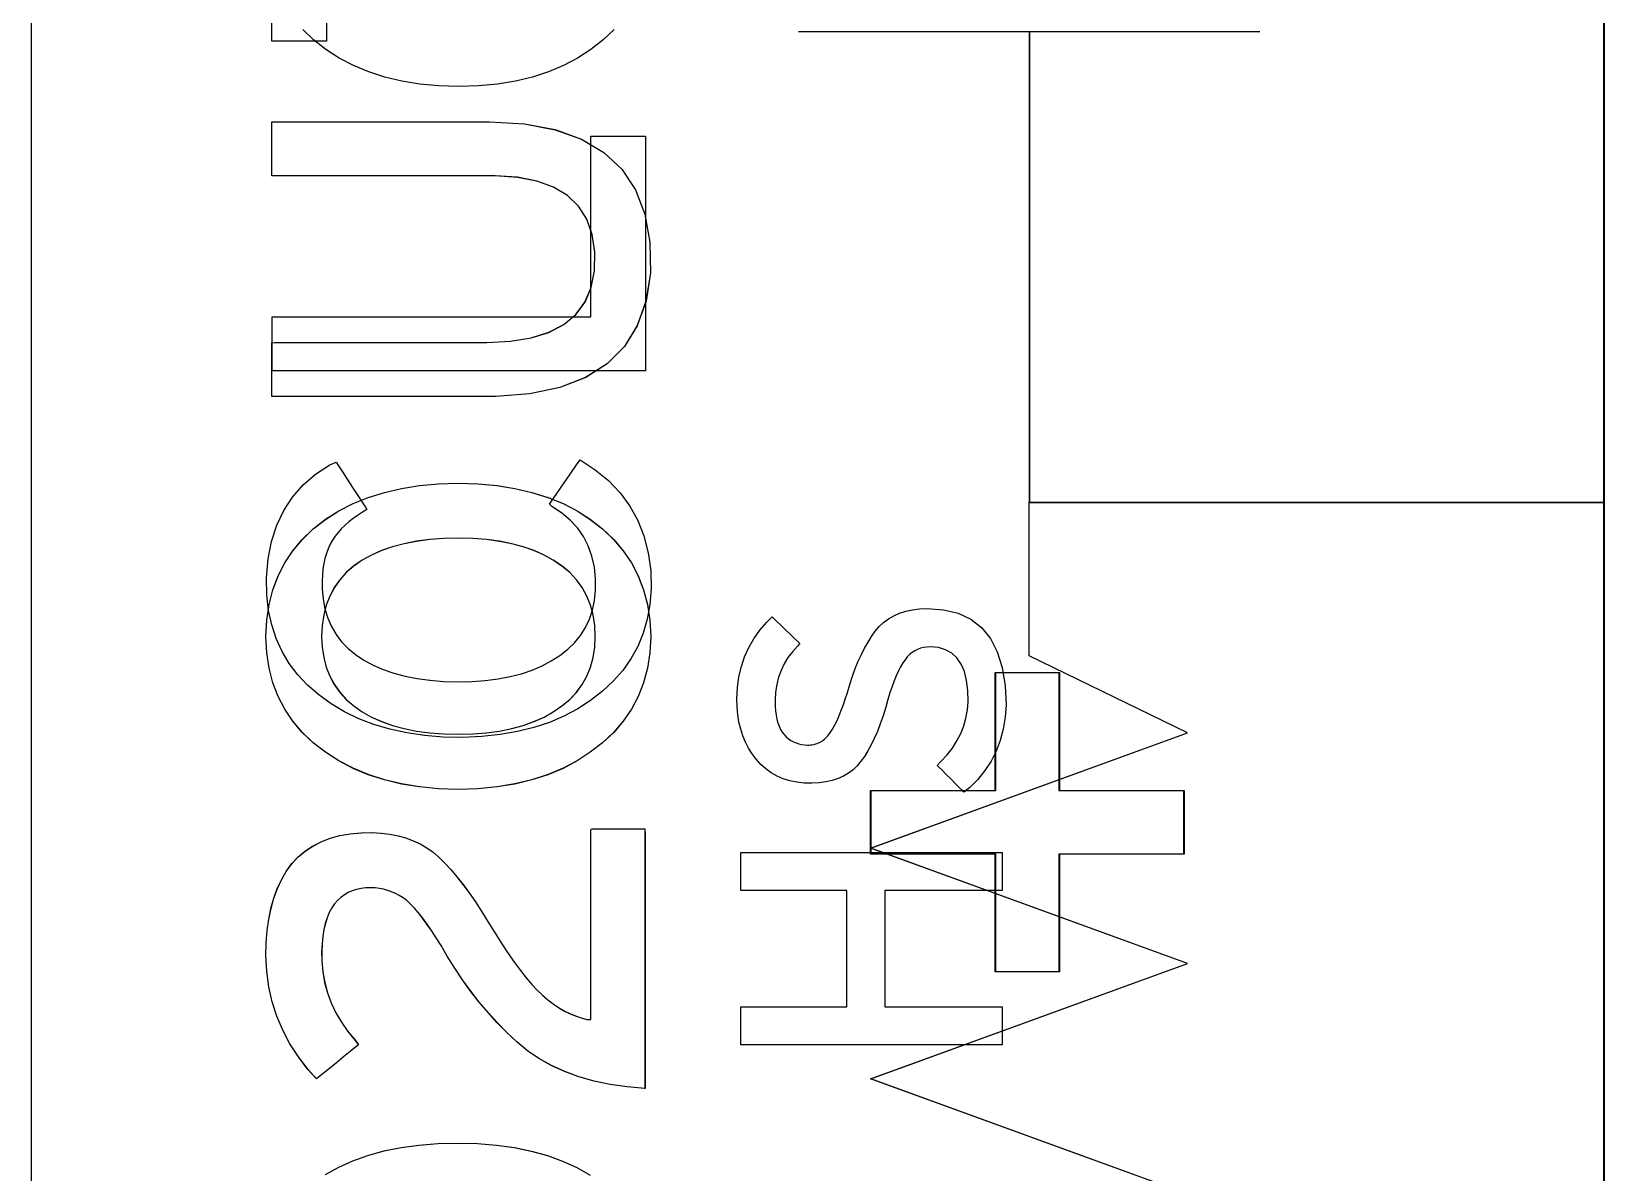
# Model space of a CAD drawing. Extents: x 1 to 47.7, y 0.2 to 35.
# Drawn here: x 34.5485 to 34.9582, y 4.7607 to 5.0577 of the extents above; entities that cross this region are included whole.
import ezdxf

# ---------------------------------------------------------------- set-up
doc = ezdxf.new("R2010")
doc.units = 0
doc.header["$MEASUREMENT"] = 0
for name, color, linetype in [('5_1___24__TARGET_LEDS___12', 7, 'CONTINUOUS'), ('6_1__EMPTY_IO_BOARD_POSITI', 7, 'CONTINUOUS'), ('6_2___8__INDEPENDENT_INPUT', 7, 'CONTINUOUS'), ('6_3___8__OPTOISO_INDEPENDE', 7, 'CONTINUOUS'), ('6_4___24__OPTOISO_INDEPEND', 7, 'CONTINUOUS'), ('6_5___8__INDEPENDENT_INPUT', 7, 'CONTINUOUS'), ('6_6___8__INDEPENDENT_INPUT', 7, 'CONTINUOUS'), ('6_7___8__OPTOISO_INDEPENDE', 7, 'CONTINUOUS'), ('6_8___8__OPTOISO_INDEPENDE', 7, 'CONTINUOUS'), ('8_0_____DWG', 7, 'CONTINUOUS')]:
    doc.layers.add(name, color=color, linetype=linetype)

msp = doc.modelspace()

# ---------------------------------------------------------------- linework, layer by layer
at = {"layer": '5_1___24__TARGET_LEDS___12'}
for points in [[(34.95794, 5.51739), (34.95794, 5.22613), (34.95794, 4.93486), (34.95794, 4.64716), (34.95794, 4.50576), (34.95794, 4.36659), (34.95794, 4.23009), (34.95794, 4.0967)], [(34.70021, 5.05819), (34.69733, 5.05551), (34.69413, 5.05302), (34.6907, 5.05079), (34.68703, 5.04884), (34.68311, 5.04719), (34.67893, 5.04583), (34.67451, 5.04477), (34.66983, 5.044), (34.66491, 5.04353), (34.65974, 5.04335), (34.65456, 5.04353), (34.64963, 5.044), (34.64494, 5.04477), (34.64049, 5.04583), (34.63629, 5.04719), (34.63234, 5.04884), (34.62863, 5.05079), (34.62516, 5.05302), (34.62196, 5.05551), (34.61913, 5.05819)], [(34.74841, 5.0577), (34.86842, 5.0577)], [(34.80842, 5.0577), (34.80842, 4.93521), (34.95794, 4.93521)], [(34.70836, 4.96936), (34.61118, 4.96936), (34.61118, 4.98347), (34.69412, 4.98347), (34.69412, 5.03042), (34.70836, 5.03042), (34.70836, 4.96936)], [(34.81618, 4.86012), (34.84865, 4.86012), (34.84865, 4.84355), (34.81618, 4.84355), (34.81618, 4.81291), (34.7996, 4.81291), (34.7996, 4.84355), (34.76713, 4.84355), (34.76713, 4.86012), (34.7996, 4.86012), (34.7996, 4.89087), (34.81618, 4.89087), (34.81618, 4.86012)]]:
    msp.add_lwpolyline(points, dxfattribs=at)
msp.add_lwpolyline([(34.69134, 4.94618), (34.69528, 4.94364), (34.69876, 4.94079), (34.70176, 4.93764), (34.70429, 4.93419), (34.70636, 4.93044), (34.70795, 4.92639), (34.70908, 4.92204), (34.70974, 4.91738), (34.70989, 4.91266), (34.70954, 4.90859), (34.70883, 4.90473), (34.70778, 4.90108), (34.70637, 4.89765), (34.7046, 4.89442), (34.70248, 4.8914), (34.70001, 4.8886), (34.69719, 4.886), (34.69407, 4.88358), (34.69073, 4.8814), (34.68716, 4.8795), (34.68335, 4.87788), (34.67931, 4.87654), (34.67503, 4.87547), (34.67051, 4.87469), (34.66575, 4.87418), (34.66076, 4.87395), (34.65568, 4.87406), (34.65083, 4.87445), (34.6462, 4.87513), (34.64181, 4.87608), (34.63765, 4.87731), (34.63372, 4.87882), (34.63002, 4.88061), (34.62655, 4.88268), (34.62331, 4.88502), (34.62039, 4.88753), (34.61782, 4.89025), (34.61559, 4.89318), (34.61372, 4.89633), (34.6122, 4.89968), (34.61103, 4.90324), (34.61021, 4.90702), (34.60974, 4.911), (34.60966, 4.91549), (34.61008, 4.92041), (34.61097, 4.92497), (34.61233, 4.92917), (34.61415, 4.93303), (34.61645, 4.93653), (34.61921, 4.93967), (34.62244, 4.94247), (34.62614, 4.94491), (34.62786, 4.94562), (34.62847, 4.94468), (34.62947, 4.94312), (34.63073, 4.94117), (34.6321, 4.93904), (34.63344, 4.93697), (34.6346, 4.93517), (34.63544, 4.93387), (34.6358, 4.9333), (34.63465, 4.93259), (34.63339, 4.93176), (34.63222, 4.93091), (34.63112, 4.93004), (34.6301, 4.92914), (34.62916, 4.92822), (34.6283, 4.92728), (34.62752, 4.92632), (34.62683, 4.92533), (34.62624, 4.92423), (34.62572, 4.92307), (34.62527, 4.92184), (34.6249, 4.92055), (34.6246, 4.91919), (34.62438, 4.91777), (34.62422, 4.91628), (34.62415, 4.91473), (34.62416, 4.91264), (34.62441, 4.90995), (34.62489, 4.90742), (34.62562, 4.90504), (34.62659, 4.90283), (34.6278, 4.90076), (34.62925, 4.89886), (34.63094, 4.89711), (34.63287, 4.89552), (34.63507, 4.89405), (34.63747, 4.89275), (34.64005, 4.89162), (34.64282, 4.89066), (34.64578, 4.88988), (34.64893, 4.88926), (34.65226, 4.88882), (34.65578, 4.88855), (34.65948, 4.88846), (34.66317, 4.88853), (34.66667, 4.88878), (34.66999, 4.88919), (34.67313, 4.88978), (34.67608, 4.89055), (34.67885, 4.89148), (34.68144, 4.89259), (34.68384, 4.89387), (34.68607, 4.89532), (34.68813, 4.89689), (34.68994, 4.89862), (34.69148, 4.9005), (34.69277, 4.90254), (34.69381, 4.90474), (34.69459, 4.90709), (34.69511, 4.90961), (34.69537, 4.91228), (34.69537, 4.91525), (34.69507, 4.9183), (34.69444, 4.92115), (34.6935, 4.9238), (34.69223, 4.92625), (34.69065, 4.9285), (34.68875, 4.93055), (34.68653, 4.93241), (34.68399, 4.93407), (34.68342, 4.93471), (34.68408, 4.93568), (34.68513, 4.9372), (34.68642, 4.93906), (34.6878, 4.94106), (34.68913, 4.94299), (34.69026, 4.94462), (34.69104, 4.94576)], close=True, dxfattribs=at)
at = {"layer": '6_1__EMPTY_IO_BOARD_POSITI'}
msp.add_lwpolyline([(34.95817, 4.10119), (34.95817, 4.28951), (34.95817, 4.4836), (34.95817, 4.68225), (34.95817, 4.88423), (34.95817, 5.29327), (34.95817, 5.70091)], dxfattribs=at)
at = {"layer": '6_2___8__INDEPENDENT_INPUT'}
for points in [[(34.95794, 5.51739), (34.95794, 5.22613), (34.95794, 4.93486), (34.95794, 4.64716), (34.95794, 4.50576), (34.95794, 4.36659), (34.95794, 4.23009), (34.95794, 4.0967)], [(34.62531, 5.09676), (34.70825, 5.09676), (34.70825, 5.08267), (34.62531, 5.08267), (34.62531, 5.0552), (34.61107, 5.0552), (34.61107, 5.12425), (34.62531, 5.12425), (34.62531, 5.09676)], [(34.7483, 5.0577), (34.8683, 5.0577)], [(34.80829, 5.0577), (34.80829, 4.93521), (34.95794, 4.93521)]]:
    msp.add_lwpolyline(points, dxfattribs=at)
for points in [[(34.66774, 5.03423), (34.67686, 5.03368), (34.68486, 5.03216), (34.69176, 5.02968), (34.69754, 5.02625), (34.70221, 5.02185), (34.70577, 5.01649), (34.70821, 5.01018), (34.70955, 5.0029), (34.70967, 4.99487), (34.70852, 4.98753), (34.70626, 4.98114), (34.70289, 4.9757), (34.69841, 4.9712), (34.69281, 4.96766), (34.6861, 4.96506), (34.67828, 4.96342), (34.66935, 4.96273), (34.66605, 4.9627), (34.66105, 4.9627), (34.65339, 4.9627), (34.64414, 4.9627), (34.63436, 4.9627), (34.6251, 4.9627), (34.61744, 4.9627), (34.61244, 4.9627), (34.61107, 4.96272), (34.61107, 4.96345), (34.61107, 4.965), (34.61107, 4.9671), (34.61107, 4.9695), (34.61107, 4.97193), (34.61107, 4.97411), (34.61107, 4.97579), (34.61107, 4.9767), (34.61185, 4.97679), (34.61616, 4.97679), (34.62333, 4.97679), (34.63229, 4.97679), (34.642, 4.97679), (34.65138, 4.97679), (34.6594, 4.97679), (34.66498, 4.97679), (34.66707, 4.97679), (34.67322, 4.97708), (34.67861, 4.97796), (34.68324, 4.97941), (34.68713, 4.98145), (34.69026, 4.98407), (34.69264, 4.98727), (34.69426, 4.99106), (34.69514, 4.99543), (34.69522, 5.00033), (34.69452, 5.00489), (34.69309, 5.00886), (34.69094, 5.01224), (34.68806, 5.01501), (34.68445, 5.01719), (34.68012, 5.01877), (34.67506, 5.01975), (34.66927, 5.02014), (34.66664, 5.02014), (34.66158, 5.02014), (34.65384, 5.02014), (34.64449, 5.02014), (34.6346, 5.02014), (34.62525, 5.02014), (34.61751, 5.02014), (34.61246, 5.02014), (34.61107, 5.02016), (34.61107, 5.02089), (34.61107, 5.02244), (34.61107, 5.02454), (34.61107, 5.02694), (34.61107, 5.02937), (34.61107, 5.03155), (34.61107, 5.03324), (34.61107, 5.03415), (34.61186, 5.03423), (34.61622, 5.03423), (34.62348, 5.03423), (34.63255, 5.03423), (34.64236, 5.03423), (34.65186, 5.03423), (34.65997, 5.03423), (34.66562, 5.03423)], [(34.65963, 4.94017), (34.6648, 4.94), (34.66973, 4.93954), (34.6744, 4.93879), (34.67882, 4.93775), (34.683, 4.93643), (34.68692, 4.93481), (34.6906, 4.93291), (34.69402, 4.93073), (34.69722, 4.92824), (34.7001, 4.9255), (34.70261, 4.92255), (34.70474, 4.91937), (34.7065, 4.91598), (34.70789, 4.91237), (34.7089, 4.90855), (34.70954, 4.9045), (34.70981, 4.90024), (34.70954, 4.89601), (34.7089, 4.89199), (34.70789, 4.8882), (34.7065, 4.88464), (34.70474, 4.88129), (34.70261, 4.87817), (34.7001, 4.87527), (34.69722, 4.87259), (34.69402, 4.87011), (34.6906, 4.86786), (34.68692, 4.86592), (34.683, 4.86427), (34.67882, 4.86291), (34.6744, 4.86185), (34.66973, 4.86108), (34.6648, 4.86061), (34.65963, 4.86043), (34.65445, 4.86061), (34.64952, 4.86108), (34.64483, 4.86185), (34.64039, 4.86291), (34.63619, 4.86427), (34.63223, 4.86592), (34.62852, 4.86786), (34.62505, 4.87011), (34.62186, 4.87259), (34.61902, 4.87527), (34.61655, 4.87817), (34.61445, 4.88129), (34.61272, 4.88464), (34.61136, 4.8882), (34.61038, 4.89199), (34.60976, 4.89601), (34.60951, 4.90024), (34.60976, 4.9045), (34.61038, 4.90855), (34.61136, 4.91237), (34.61272, 4.91598), (34.61445, 4.91937), (34.61655, 4.92255), (34.61902, 4.9255), (34.62186, 4.92824), (34.62505, 4.93073), (34.62852, 4.93291), (34.63223, 4.93481), (34.63619, 4.93643), (34.64039, 4.93775), (34.64483, 4.93879), (34.64952, 4.93954), (34.65445, 4.94)], [(34.65963, 4.92581), (34.65581, 4.92572), (34.65219, 4.92545), (34.64877, 4.92501), (34.64554, 4.92438), (34.64251, 4.92358), (34.63968, 4.9226), (34.63705, 4.92144), (34.63461, 4.9201), (34.6324, 4.91858), (34.63046, 4.91688), (34.62878, 4.91501), (34.62735, 4.91297), (34.62617, 4.91076), (34.62526, 4.90839), (34.62459, 4.90584), (34.62418, 4.90312), (34.62402, 4.90024), (34.62418, 4.89741), (34.62459, 4.89475), (34.62526, 4.89224), (34.62617, 4.8899), (34.62735, 4.88772), (34.62878, 4.88571), (34.63046, 4.88385), (34.6324, 4.88216), (34.63461, 4.88062), (34.63705, 4.87926), (34.63968, 4.87808), (34.64251, 4.87707), (34.64554, 4.87625), (34.64877, 4.87562), (34.65219, 4.87516), (34.65581, 4.87489), (34.65963, 4.8748), (34.6634, 4.87489), (34.66698, 4.87516), (34.67036, 4.87562), (34.67356, 4.87625), (34.67655, 4.87707), (34.67936, 4.87808), (34.68197, 4.87926), (34.68438, 4.88062), (34.68664, 4.88216), (34.68867, 4.88385), (34.69043, 4.88571), (34.69192, 4.88772), (34.69313, 4.8899), (34.69408, 4.89224), (34.69476, 4.89475), (34.69516, 4.89741), (34.6953, 4.90024), (34.69516, 4.90312), (34.69476, 4.90584), (34.69408, 4.90839), (34.69313, 4.91076), (34.69192, 4.91297), (34.69043, 4.91501), (34.68867, 4.91688), (34.68664, 4.91858), (34.68438, 4.9201), (34.68197, 4.92144), (34.67936, 4.9226), (34.67655, 4.92358), (34.67356, 4.92438), (34.67036, 4.92501), (34.66698, 4.92545), (34.6634, 4.92572)]]:
    msp.add_lwpolyline(points, close=True, dxfattribs=at)
at = {"layer": '6_3___8__OPTOISO_INDEPENDE'}
for points in [[(34.95794, 5.51739), (34.95794, 5.22613), (34.95794, 4.93486), (34.95794, 4.64716), (34.95794, 4.50576), (34.95794, 4.36659), (34.95794, 4.23009), (34.95794, 4.0967)], [(34.62531, 5.09676), (34.70825, 5.09676), (34.70825, 5.08267), (34.62531, 5.08267), (34.62531, 5.0552), (34.61107, 5.0552), (34.61107, 5.12425), (34.62531, 5.12425), (34.62531, 5.09676)], [(34.7483, 5.0577), (34.8683, 5.0577)], [(34.80829, 5.0577), (34.80829, 4.93521), (34.95794, 4.93521)]]:
    msp.add_lwpolyline(points, dxfattribs=at)
for points in [[(34.66774, 5.03423), (34.67686, 5.03368), (34.68486, 5.03216), (34.69176, 5.02968), (34.69754, 5.02625), (34.70221, 5.02185), (34.70577, 5.01649), (34.70821, 5.01018), (34.70955, 5.0029), (34.70967, 4.99487), (34.70852, 4.98753), (34.70626, 4.98114), (34.70289, 4.9757), (34.69841, 4.9712), (34.69281, 4.96766), (34.6861, 4.96506), (34.67828, 4.96342), (34.66935, 4.96273), (34.66605, 4.9627), (34.66105, 4.9627), (34.65339, 4.9627), (34.64414, 4.9627), (34.63436, 4.9627), (34.6251, 4.9627), (34.61744, 4.9627), (34.61244, 4.9627), (34.61107, 4.96272), (34.61107, 4.96345), (34.61107, 4.965), (34.61107, 4.9671), (34.61107, 4.9695), (34.61107, 4.97193), (34.61107, 4.97411), (34.61107, 4.97579), (34.61107, 4.9767), (34.61185, 4.97679), (34.61616, 4.97679), (34.62333, 4.97679), (34.63229, 4.97679), (34.642, 4.97679), (34.65138, 4.97679), (34.6594, 4.97679), (34.66498, 4.97679), (34.66707, 4.97679), (34.67322, 4.97708), (34.67861, 4.97796), (34.68324, 4.97941), (34.68713, 4.98145), (34.69026, 4.98407), (34.69264, 4.98727), (34.69426, 4.99106), (34.69514, 4.99543), (34.69522, 5.00033), (34.69452, 5.00489), (34.69309, 5.00886), (34.69094, 5.01224), (34.68806, 5.01501), (34.68445, 5.01719), (34.68012, 5.01877), (34.67506, 5.01975), (34.66927, 5.02014), (34.66664, 5.02014), (34.66158, 5.02014), (34.65384, 5.02014), (34.64449, 5.02014), (34.6346, 5.02014), (34.62525, 5.02014), (34.61751, 5.02014), (34.61246, 5.02014), (34.61107, 5.02016), (34.61107, 5.02089), (34.61107, 5.02244), (34.61107, 5.02454), (34.61107, 5.02694), (34.61107, 5.02937), (34.61107, 5.03155), (34.61107, 5.03324), (34.61107, 5.03415), (34.61186, 5.03423), (34.61622, 5.03423), (34.62348, 5.03423), (34.63255, 5.03423), (34.64236, 5.03423), (34.65186, 5.03423), (34.65997, 5.03423), (34.66562, 5.03423)], [(34.65963, 4.94017), (34.6648, 4.94), (34.66973, 4.93954), (34.6744, 4.93879), (34.67882, 4.93775), (34.683, 4.93643), (34.68692, 4.93481), (34.6906, 4.93291), (34.69402, 4.93073), (34.69722, 4.92824), (34.7001, 4.9255), (34.70261, 4.92255), (34.70474, 4.91937), (34.7065, 4.91598), (34.70789, 4.91237), (34.7089, 4.90855), (34.70954, 4.9045), (34.70981, 4.90024), (34.70954, 4.89601), (34.7089, 4.89199), (34.70789, 4.8882), (34.7065, 4.88464), (34.70474, 4.88129), (34.70261, 4.87817), (34.7001, 4.87527), (34.69722, 4.87259), (34.69402, 4.87011), (34.6906, 4.86786), (34.68692, 4.86592), (34.683, 4.86427), (34.67882, 4.86291), (34.6744, 4.86185), (34.66973, 4.86108), (34.6648, 4.86061), (34.65963, 4.86043), (34.65445, 4.86061), (34.64952, 4.86108), (34.64483, 4.86185), (34.64039, 4.86291), (34.63619, 4.86427), (34.63223, 4.86592), (34.62852, 4.86786), (34.62505, 4.87011), (34.62186, 4.87259), (34.61902, 4.87527), (34.61655, 4.87817), (34.61445, 4.88129), (34.61272, 4.88464), (34.61136, 4.8882), (34.61038, 4.89199), (34.60976, 4.89601), (34.60951, 4.90024), (34.60976, 4.9045), (34.61038, 4.90855), (34.61136, 4.91237), (34.61272, 4.91598), (34.61445, 4.91937), (34.61655, 4.92255), (34.61902, 4.9255), (34.62186, 4.92824), (34.62505, 4.93073), (34.62852, 4.93291), (34.63223, 4.93481), (34.63619, 4.93643), (34.64039, 4.93775), (34.64483, 4.93879), (34.64952, 4.93954), (34.65445, 4.94)], [(34.65963, 4.92581), (34.65581, 4.92572), (34.65219, 4.92545), (34.64877, 4.92501), (34.64554, 4.92438), (34.64251, 4.92358), (34.63968, 4.9226), (34.63705, 4.92144), (34.63461, 4.9201), (34.6324, 4.91858), (34.63046, 4.91688), (34.62878, 4.91501), (34.62735, 4.91297), (34.62617, 4.91076), (34.62526, 4.90839), (34.62459, 4.90584), (34.62418, 4.90312), (34.62402, 4.90024), (34.62418, 4.89741), (34.62459, 4.89475), (34.62526, 4.89224), (34.62617, 4.8899), (34.62735, 4.88772), (34.62878, 4.88571), (34.63046, 4.88385), (34.6324, 4.88216), (34.63461, 4.88062), (34.63705, 4.87926), (34.63968, 4.87808), (34.64251, 4.87707), (34.64554, 4.87625), (34.64877, 4.87562), (34.65219, 4.87516), (34.65581, 4.87489), (34.65963, 4.8748), (34.6634, 4.87489), (34.66698, 4.87516), (34.67036, 4.87562), (34.67356, 4.87625), (34.67655, 4.87707), (34.67936, 4.87808), (34.68197, 4.87926), (34.68438, 4.88062), (34.68664, 4.88216), (34.68867, 4.88385), (34.69043, 4.88571), (34.69192, 4.88772), (34.69313, 4.8899), (34.69408, 4.89224), (34.69476, 4.89475), (34.69516, 4.89741), (34.6953, 4.90024), (34.69516, 4.90312), (34.69476, 4.90584), (34.69408, 4.90839), (34.69313, 4.91076), (34.69192, 4.91297), (34.69043, 4.91501), (34.68867, 4.91688), (34.68664, 4.91858), (34.68438, 4.9201), (34.68197, 4.92144), (34.67936, 4.9226), (34.67655, 4.92358), (34.67356, 4.92438), (34.67036, 4.92501), (34.66698, 4.92545), (34.6634, 4.92572)]]:
    msp.add_lwpolyline(points, close=True, dxfattribs=at)
at = {"layer": '6_4___24__OPTOISO_INDEPEND'}
for points in [[(34.95794, 5.51739), (34.95794, 5.22613), (34.95794, 4.93486), (34.95794, 4.64716), (34.95794, 4.50576), (34.95794, 4.36659), (34.95794, 4.23009), (34.95794, 4.0967)], [(34.6253, 5.09675), (34.70824, 5.09675), (34.70824, 5.08266), (34.6253, 5.08266), (34.6253, 5.05519), (34.61106, 5.05519), (34.61106, 5.12424), (34.6253, 5.12424), (34.6253, 5.09675)], [(34.74828, 5.0577), (34.86829, 5.0577)], [(34.80829, 5.0577), (34.80829, 4.93521), (34.95794, 4.93521)], [(34.80128, 4.83415), (34.77075, 4.83415), (34.77075, 4.80381), (34.80128, 4.80381), (34.80128, 4.79395), (34.73326, 4.79395), (34.73326, 4.80381), (34.7608, 4.80381), (34.7608, 4.83415), (34.73326, 4.83415), (34.73326, 4.84402), (34.80128, 4.84402), (34.80128, 4.83415)]]:
    msp.add_lwpolyline(points, dxfattribs=at)
for points in [[(34.66772, 5.03422), (34.67684, 5.03366), (34.68485, 5.03215), (34.69175, 5.02967), (34.69753, 5.02623), (34.7022, 5.02184), (34.70576, 5.01648), (34.7082, 5.01016), (34.70953, 5.00289), (34.70965, 4.99486), (34.70851, 4.98752), (34.70625, 4.98113), (34.70288, 4.97568), (34.6984, 4.97119), (34.6928, 4.96764), (34.68609, 4.96505), (34.67827, 4.96341), (34.66933, 4.96271), (34.66604, 4.96269), (34.66104, 4.96269), (34.65338, 4.96269), (34.64413, 4.96269), (34.63434, 4.96269), (34.62509, 4.96269), (34.61743, 4.96269), (34.61243, 4.96269), (34.61106, 4.96271), (34.61106, 4.96343), (34.61106, 4.96498), (34.61106, 4.96709), (34.61106, 4.96949), (34.61106, 4.97191), (34.61106, 4.9741), (34.61106, 4.97578), (34.61106, 4.97669), (34.61184, 4.97678), (34.61615, 4.97678), (34.62332, 4.97678), (34.63228, 4.97678), (34.64198, 4.97678), (34.65137, 4.97678), (34.65938, 4.97678), (34.66496, 4.97678), (34.66706, 4.97678), (34.6732, 4.97707), (34.67859, 4.97794), (34.68323, 4.9794), (34.68711, 4.98144), (34.69024, 4.98406), (34.69262, 4.98726), (34.69425, 4.99105), (34.69512, 4.99542), (34.69521, 5.00031), (34.69451, 5.00488), (34.69308, 5.00885), (34.69093, 5.01222), (34.68805, 5.015), (34.68444, 5.01717), (34.6801, 5.01876), (34.67504, 5.01974), (34.66925, 5.02012), (34.66662, 5.02013), (34.66157, 5.02013), (34.65383, 5.02013), (34.64448, 5.02013), (34.63459, 5.02013), (34.62524, 5.02013), (34.6175, 5.02013), (34.61244, 5.02013), (34.61106, 5.02015), (34.61106, 5.02087), (34.61106, 5.02242), (34.61106, 5.02453), (34.61106, 5.02693), (34.61106, 5.02935), (34.61106, 5.03154), (34.61106, 5.03322), (34.61106, 5.03413), (34.61185, 5.03422), (34.61621, 5.03422), (34.62346, 5.03422), (34.63253, 5.03422), (34.64235, 5.03422), (34.65185, 5.03422), (34.65996, 5.03422), (34.6656, 5.03422)], [(34.65961, 4.94016), (34.66479, 4.93999), (34.66971, 4.93952), (34.67439, 4.93878), (34.67881, 4.93774), (34.68298, 4.93642), (34.68691, 4.93481), (34.69058, 4.93291), (34.69401, 4.93072), (34.69721, 4.92824), (34.70009, 4.9255), (34.70259, 4.92254), (34.70473, 4.91936), (34.70649, 4.91597), (34.70788, 4.91236), (34.70889, 4.90853), (34.70953, 4.90449), (34.7098, 4.90023), (34.70953, 4.89599), (34.70889, 4.89198), (34.70788, 4.88819), (34.70649, 4.88462), (34.70473, 4.88128), (34.70259, 4.87816), (34.70009, 4.87526), (34.69721, 4.87258), (34.69401, 4.87009), (34.69058, 4.86785), (34.68691, 4.8659), (34.68298, 4.86425), (34.67881, 4.8629), (34.67439, 4.86183), (34.66971, 4.86107), (34.66479, 4.8606), (34.65961, 4.86042), (34.65444, 4.8606), (34.6495, 4.86107), (34.64482, 4.86183), (34.64037, 4.8629), (34.63617, 4.86425), (34.63222, 4.8659), (34.62851, 4.86785), (34.62504, 4.87009), (34.62184, 4.87258), (34.619, 4.87526), (34.61654, 4.87816), (34.61444, 4.88128), (34.61271, 4.88462), (34.61135, 4.88819), (34.61036, 4.89198), (34.60974, 4.89599), (34.6095, 4.90023), (34.60974, 4.90449), (34.61036, 4.90853), (34.61135, 4.91236), (34.61271, 4.91597), (34.61444, 4.91936), (34.61654, 4.92254), (34.619, 4.9255), (34.62184, 4.92824), (34.62504, 4.93072), (34.62851, 4.93291), (34.63222, 4.93481), (34.63617, 4.93642), (34.64037, 4.93774), (34.64482, 4.93878), (34.6495, 4.93952), (34.65444, 4.93999)], [(34.65961, 4.92579), (34.6558, 4.92571), (34.65218, 4.92544), (34.64875, 4.92499), (34.64553, 4.92437), (34.6425, 4.92357), (34.63967, 4.92259), (34.63703, 4.92143), (34.63459, 4.92009), (34.63239, 4.91857), (34.63045, 4.91686), (34.62876, 4.91499), (34.62734, 4.91296), (34.62616, 4.91075), (34.62524, 4.90837), (34.62458, 4.90583), (34.62417, 4.90311), (34.62401, 4.90023), (34.62417, 4.8974), (34.62458, 4.89473), (34.62524, 4.89223), (34.62616, 4.88989), (34.62734, 4.88771), (34.62876, 4.88569), (34.63045, 4.88384), (34.63239, 4.88215), (34.63459, 4.88061), (34.63703, 4.87925), (34.63967, 4.87806), (34.6425, 4.87706), (34.64553, 4.87624), (34.64875, 4.8756), (34.65218, 4.87515), (34.6558, 4.87487), (34.65961, 4.87478), (34.66339, 4.87487), (34.66696, 4.87515), (34.67035, 4.8756), (34.67354, 4.87624), (34.67654, 4.87706), (34.67934, 4.87806), (34.68196, 4.87925), (34.68437, 4.88061), (34.68662, 4.88215), (34.68865, 4.88384), (34.69041, 4.88569), (34.6919, 4.88771), (34.69312, 4.88989), (34.69407, 4.89223), (34.69474, 4.89473), (34.69515, 4.8974), (34.69529, 4.90023), (34.69515, 4.90311), (34.69474, 4.90583), (34.69407, 4.90837), (34.69312, 4.91075), (34.6919, 4.91296), (34.69041, 4.91499), (34.68865, 4.91686), (34.68662, 4.91857), (34.68437, 4.92009), (34.68196, 4.92143), (34.67934, 4.92259), (34.67654, 4.92357), (34.67354, 4.92437), (34.67035, 4.92499), (34.66696, 4.92544), (34.66339, 4.92571)], [(34.78175, 4.90748), (34.78604, 4.90721), (34.78983, 4.90629), (34.79313, 4.90474), (34.79592, 4.90255), (34.79821, 4.89972), (34.80001, 4.89624), (34.80131, 4.89213), (34.8021, 4.88738), (34.80236, 4.88244), (34.8021, 4.87919), (34.80157, 4.87611), (34.80078, 4.87318), (34.79972, 4.87041), (34.7984, 4.86779), (34.79681, 4.86533), (34.79495, 4.86303), (34.79283, 4.86088), (34.79134, 4.85967), (34.79092, 4.8601), (34.79011, 4.8609), (34.78906, 4.86196), (34.78788, 4.86314), (34.7867, 4.86433), (34.78564, 4.8654), (34.78483, 4.86621), (34.78438, 4.86666), (34.78533, 4.86767), (34.78692, 4.86939), (34.78832, 4.87118), (34.7895, 4.87304), (34.79049, 4.87496), (34.79127, 4.87695), (34.79185, 4.87901), (34.79223, 4.88114), (34.7924, 4.88334), (34.79234, 4.88613), (34.79202, 4.88879), (34.79144, 4.89109), (34.7906, 4.89304), (34.78951, 4.89464), (34.78817, 4.89589), (34.78656, 4.89679), (34.78471, 4.89734), (34.78259, 4.89753), (34.78166, 4.89749), (34.78082, 4.89737), (34.78002, 4.89717), (34.77926, 4.89688), (34.77854, 4.89651), (34.77785, 4.89606), (34.77719, 4.89552), (34.77657, 4.8949), (34.77599, 4.89419), (34.77541, 4.89334), (34.77483, 4.89236), (34.77427, 4.89125), (34.77371, 4.89003), (34.77315, 4.88867), (34.7726, 4.88719), (34.77206, 4.88558), (34.77153, 4.88385), (34.77095, 4.88185), (34.77027, 4.87961), (34.76954, 4.87751), (34.76878, 4.87554), (34.76799, 4.87371), (34.76716, 4.87202), (34.76629, 4.87046), (34.76539, 4.86903), (34.76446, 4.86774), (34.76349, 4.86658), (34.76244, 4.86554), (34.76127, 4.86464), (34.75998, 4.86387), (34.75856, 4.86324), (34.75703, 4.86273), (34.75537, 4.86237), (34.75359, 4.86213), (34.75169, 4.86203), (34.7497, 4.86207), (34.74779, 4.86229), (34.74599, 4.86266), (34.74428, 4.8632), (34.74266, 4.86389), (34.74115, 4.86474), (34.73974, 4.86576), (34.73843, 4.86694), (34.73721, 4.86827), (34.73616, 4.86968), (34.73523, 4.87117), (34.73443, 4.87274), (34.73374, 4.8744), (34.73318, 4.87614), (34.73274, 4.87797), (34.73243, 4.87988), (34.73223, 4.88188), (34.73217, 4.88404), (34.73233, 4.88694), (34.73272, 4.88972), (34.73335, 4.89238), (34.73421, 4.89492), (34.7353, 4.89735), (34.73663, 4.89965), (34.73819, 4.90185), (34.73998, 4.90392), (34.74142, 4.90531), (34.74182, 4.90492), (34.74261, 4.90416), (34.74367, 4.90314), (34.74488, 4.90198), (34.74609, 4.9008), (34.7472, 4.89973), (34.74807, 4.8989), (34.74857, 4.89841), (34.74796, 4.89769), (34.74664, 4.89625), (34.7455, 4.89473), (34.74452, 4.89311), (34.74371, 4.8914), (34.74307, 4.88961), (34.74259, 4.88772), (34.74228, 4.88575), (34.74214, 4.88368), (34.74216, 4.88212), (34.74225, 4.88091), (34.74239, 4.87978), (34.74259, 4.87873), (34.74286, 4.87775), (34.74318, 4.87686), (34.74356, 4.87606), (34.74399, 4.87533), (34.74449, 4.87468), (34.74504, 4.87411), (34.74563, 4.87361), (34.74626, 4.87317), (34.74691, 4.87281), (34.74759, 4.87251), (34.74831, 4.87227), (34.74905, 4.8721), (34.74983, 4.87201), (34.75062, 4.87198), (34.75101, 4.87198), (34.75139, 4.87201), (34.75175, 4.87205), (34.75211, 4.87211), (34.75245, 4.87219), (34.75278, 4.87228), (34.7531, 4.87239), (34.75341, 4.87252), (34.75371, 4.87266), (34.75404, 4.87283), (34.75436, 4.87302), (34.75467, 4.87324), (34.75498, 4.87349), (34.75529, 4.87376), (34.75559, 4.87407), (34.75589, 4.8744), (34.75618, 4.87476), (34.75658, 4.87529), (34.75711, 4.87612), (34.75765, 4.87708), (34.75819, 4.87818), (34.75874, 4.87942), (34.7593, 4.88078), (34.75985, 4.88228), (34.76042, 4.88391), (34.76099, 4.88567), (34.76161, 4.88775), (34.7623, 4.88987), (34.76303, 4.89187), (34.7638, 4.89377), (34.76461, 4.89556), (34.76546, 4.89723), (34.76635, 4.89879), (34.76728, 4.90024), (34.76824, 4.90159), (34.76928, 4.90281), (34.77042, 4.90389), (34.77169, 4.90483), (34.77307, 4.90562), (34.77457, 4.90628), (34.77619, 4.90679), (34.77793, 4.90716), (34.77978, 4.9074)]]:
    msp.add_lwpolyline(points, close=True, dxfattribs=at)
at = {"layer": '6_5___8__INDEPENDENT_INPUT'}
for points in [[(34.95794, 5.51739), (34.95794, 5.22613), (34.95794, 4.93486), (34.95794, 4.64716), (34.95794, 4.50576), (34.95794, 4.36659), (34.95794, 4.23009), (34.95794, 4.0967)], [(34.95795, 4.6351), (34.80828, 4.6351), (34.80828, 4.70508), (34.76703, 4.72508), (34.84954, 4.7551), (34.76703, 4.78511), (34.84954, 4.81513), (34.76703, 4.84514), (34.84954, 4.87516), (34.80828, 4.89517), (34.80828, 4.9351), (34.95795, 4.9351)], [(34.62504, 4.76015), (34.62848, 4.76207), (34.63217, 4.76374), (34.6361, 4.76515), (34.64028, 4.76631), (34.64471, 4.76721), (34.64939, 4.76785), (34.65432, 4.76824), (34.65949, 4.76836), (34.66464, 4.76823), (34.66955, 4.76784), (34.67422, 4.76719), (34.67865, 4.76628), (34.68284, 4.76511), (34.68679, 4.76368), (34.69051, 4.76199), (34.69399, 4.76004)]]:
    msp.add_lwpolyline(points, dxfattribs=at)
msp.add_lwpolyline([(34.70825, 4.78261), (34.70359, 4.78301), (34.69917, 4.78365), (34.69498, 4.78452), (34.69104, 4.78563), (34.68733, 4.78698), (34.68386, 4.78856), (34.68063, 4.79037), (34.67763, 4.79242), (34.67488, 4.7947), (34.67229, 4.79714), (34.66979, 4.79968), (34.66738, 4.80232), (34.66507, 4.80506), (34.66285, 4.8079), (34.66073, 4.81084), (34.6587, 4.81389), (34.65676, 4.81703), (34.65515, 4.81977), (34.65388, 4.82181), (34.65266, 4.82367), (34.65148, 4.82538), (34.65034, 4.82693), (34.64925, 4.82831), (34.64819, 4.82953), (34.64717, 4.83059), (34.64619, 4.83148), (34.64523, 4.8322), (34.64425, 4.83281), (34.64325, 4.83334), (34.64224, 4.83379), (34.64121, 4.83415), (34.64016, 4.83444), (34.63909, 4.83465), (34.638, 4.83478), (34.6369, 4.83482), (34.63559, 4.83478), (34.63433, 4.83464), (34.63313, 4.83438), (34.632, 4.83403), (34.63095, 4.83356), (34.62995, 4.83299), (34.62903, 4.83232), (34.62818, 4.83154), (34.6274, 4.83065), (34.62666, 4.82959), (34.62602, 4.82839), (34.62546, 4.82704), (34.625, 4.82556), (34.62463, 4.82393), (34.62434, 4.82217), (34.62415, 4.82026), (34.62404, 4.81822), (34.62406, 4.81581), (34.62432, 4.81296), (34.62481, 4.81019), (34.62555, 4.80749), (34.62652, 4.80486), (34.62774, 4.8023), (34.62919, 4.79982), (34.63088, 4.7974), (34.6328, 4.79506), (34.63361, 4.79394), (34.63282, 4.79329), (34.63147, 4.7922), (34.62976, 4.79081), (34.62789, 4.78929), (34.62605, 4.78779), (34.62444, 4.78648), (34.62325, 4.78552), (34.62269, 4.78506), (34.62048, 4.78752), (34.61797, 4.7908), (34.61578, 4.7942), (34.61391, 4.79773), (34.61238, 4.80138), (34.61117, 4.80516), (34.61029, 4.80906), (34.60974, 4.81308), (34.60951, 4.81722), (34.60959, 4.82053), (34.60984, 4.82367), (34.61026, 4.82665), (34.61084, 4.82946), (34.61158, 4.83211), (34.61249, 4.83459), (34.61357, 4.8369), (34.61481, 4.83904), (34.61623, 4.84101), (34.61787, 4.84279), (34.61969, 4.84435), (34.6217, 4.84569), (34.62388, 4.84682), (34.62623, 4.84772), (34.62877, 4.84842), (34.63148, 4.84889), (34.63437, 4.84915), (34.63714, 4.84919), (34.63952, 4.84905), (34.64178, 4.84877), (34.64393, 4.84835), (34.64597, 4.84779), (34.64791, 4.84708), (34.64973, 4.84623), (34.65145, 4.84523), (34.65305, 4.84409), (34.65458, 4.84277), (34.65612, 4.84125), (34.65767, 4.83957), (34.65925, 4.83771), (34.66085, 4.83568), (34.66246, 4.83349), (34.6641, 4.83112), (34.66575, 4.82858), (34.66743, 4.82587), (34.6692, 4.82297), (34.67093, 4.82024), (34.67261, 4.81772), (34.67424, 4.8154), (34.67581, 4.81328), (34.67732, 4.81137), (34.67879, 4.80966), (34.68019, 4.80815), (34.68155, 4.80684), (34.68292, 4.80568), (34.68431, 4.80463), (34.68573, 4.80368), (34.68716, 4.80283), (34.68862, 4.8021), (34.6901, 4.80146), (34.6916, 4.80094), (34.69312, 4.80051), (34.69415, 4.8005), (34.69415, 4.80339), (34.69415, 4.80899), (34.69415, 4.8164), (34.69415, 4.82475), (34.69415, 4.83315), (34.69415, 4.84071), (34.69415, 4.84655), (34.69415, 4.84978), (34.69431, 4.85015), (34.69532, 4.85015), (34.69704, 4.85015), (34.69921, 4.85015), (34.7016, 4.85015), (34.70395, 4.85015), (34.706, 4.85015), (34.70751, 4.85015), (34.70823, 4.85015), (34.70825, 4.84865), (34.70825, 4.84296), (34.70825, 4.83414), (34.70825, 4.82339), (34.70825, 4.8119), (34.70825, 4.80088), (34.70825, 4.79153), (34.70825, 4.78504)], close=True, dxfattribs=at)
at = {"layer": '6_6___8__INDEPENDENT_INPUT'}
for points in [[(34.95794, 5.51739), (34.95794, 5.22613), (34.95794, 4.93486), (34.95794, 4.64716), (34.95794, 4.50576), (34.95794, 4.36659), (34.95794, 4.23009), (34.95794, 4.0967)], [(34.62531, 5.09676), (34.70825, 5.09676), (34.70825, 5.08267), (34.62531, 5.08267), (34.62531, 5.0552), (34.61107, 5.0552), (34.61107, 5.12425), (34.62531, 5.12425), (34.62531, 5.09676)], [(34.7483, 5.0577), (34.8683, 5.0577)], [(34.80829, 5.0577), (34.80829, 4.93521), (34.95794, 4.93521)], [(34.81605, 4.86012), (34.84852, 4.86012), (34.84852, 4.84355), (34.81605, 4.84355), (34.81605, 4.81291), (34.79948, 4.81291), (34.79948, 4.84355), (34.76701, 4.84355), (34.76701, 4.86012), (34.79948, 4.86012), (34.79948, 4.89087), (34.81605, 4.89087), (34.81605, 4.86012)]]:
    msp.add_lwpolyline(points, dxfattribs=at)
for points in [[(34.66774, 5.03423), (34.67686, 5.03368), (34.68486, 5.03216), (34.69176, 5.02968), (34.69754, 5.02625), (34.70221, 5.02185), (34.70577, 5.01649), (34.70821, 5.01018), (34.70955, 5.0029), (34.70967, 4.99487), (34.70852, 4.98753), (34.70626, 4.98114), (34.70289, 4.9757), (34.69841, 4.9712), (34.69281, 4.96766), (34.6861, 4.96506), (34.67828, 4.96342), (34.66935, 4.96273), (34.66605, 4.9627), (34.66105, 4.9627), (34.65339, 4.9627), (34.64414, 4.9627), (34.63436, 4.9627), (34.6251, 4.9627), (34.61744, 4.9627), (34.61244, 4.9627), (34.61107, 4.96272), (34.61107, 4.96345), (34.61107, 4.965), (34.61107, 4.9671), (34.61107, 4.9695), (34.61107, 4.97193), (34.61107, 4.97411), (34.61107, 4.97579), (34.61107, 4.9767), (34.61185, 4.97679), (34.61616, 4.97679), (34.62333, 4.97679), (34.63229, 4.97679), (34.642, 4.97679), (34.65138, 4.97679), (34.6594, 4.97679), (34.66498, 4.97679), (34.66707, 4.97679), (34.67322, 4.97708), (34.67861, 4.97796), (34.68324, 4.97941), (34.68713, 4.98145), (34.69026, 4.98407), (34.69264, 4.98727), (34.69426, 4.99106), (34.69514, 4.99543), (34.69522, 5.00033), (34.69452, 5.00489), (34.69309, 5.00886), (34.69094, 5.01224), (34.68806, 5.01501), (34.68445, 5.01719), (34.68012, 5.01877), (34.67506, 5.01975), (34.66927, 5.02014), (34.66664, 5.02014), (34.66158, 5.02014), (34.65384, 5.02014), (34.64449, 5.02014), (34.6346, 5.02014), (34.62525, 5.02014), (34.61751, 5.02014), (34.61246, 5.02014), (34.61107, 5.02016), (34.61107, 5.02089), (34.61107, 5.02244), (34.61107, 5.02454), (34.61107, 5.02694), (34.61107, 5.02937), (34.61107, 5.03155), (34.61107, 5.03324), (34.61107, 5.03415), (34.61186, 5.03423), (34.61622, 5.03423), (34.62348, 5.03423), (34.63255, 5.03423), (34.64236, 5.03423), (34.65186, 5.03423), (34.65997, 5.03423), (34.66562, 5.03423)], [(34.65963, 4.94017), (34.6648, 4.94), (34.66973, 4.93954), (34.6744, 4.93879), (34.67882, 4.93775), (34.683, 4.93643), (34.68692, 4.93481), (34.6906, 4.93291), (34.69402, 4.93073), (34.69722, 4.92824), (34.7001, 4.9255), (34.70261, 4.92255), (34.70474, 4.91937), (34.7065, 4.91598), (34.70789, 4.91237), (34.7089, 4.90855), (34.70954, 4.9045), (34.70981, 4.90024), (34.70954, 4.89601), (34.7089, 4.89199), (34.70789, 4.8882), (34.7065, 4.88464), (34.70474, 4.88129), (34.70261, 4.87817), (34.7001, 4.87527), (34.69722, 4.87259), (34.69402, 4.87011), (34.6906, 4.86786), (34.68692, 4.86592), (34.683, 4.86427), (34.67882, 4.86291), (34.6744, 4.86185), (34.66973, 4.86108), (34.6648, 4.86061), (34.65963, 4.86043), (34.65445, 4.86061), (34.64952, 4.86108), (34.64483, 4.86185), (34.64039, 4.86291), (34.63619, 4.86427), (34.63223, 4.86592), (34.62852, 4.86786), (34.62505, 4.87011), (34.62186, 4.87259), (34.61902, 4.87527), (34.61655, 4.87817), (34.61445, 4.88129), (34.61272, 4.88464), (34.61136, 4.8882), (34.61038, 4.89199), (34.60976, 4.89601), (34.60951, 4.90024), (34.60976, 4.9045), (34.61038, 4.90855), (34.61136, 4.91237), (34.61272, 4.91598), (34.61445, 4.91937), (34.61655, 4.92255), (34.61902, 4.9255), (34.62186, 4.92824), (34.62505, 4.93073), (34.62852, 4.93291), (34.63223, 4.93481), (34.63619, 4.93643), (34.64039, 4.93775), (34.64483, 4.93879), (34.64952, 4.93954), (34.65445, 4.94)], [(34.65963, 4.92581), (34.65581, 4.92572), (34.65219, 4.92545), (34.64877, 4.92501), (34.64554, 4.92438), (34.64251, 4.92358), (34.63968, 4.9226), (34.63705, 4.92144), (34.63461, 4.9201), (34.6324, 4.91858), (34.63046, 4.91688), (34.62878, 4.91501), (34.62735, 4.91297), (34.62617, 4.91076), (34.62526, 4.90839), (34.62459, 4.90584), (34.62418, 4.90312), (34.62402, 4.90024), (34.62418, 4.89741), (34.62459, 4.89475), (34.62526, 4.89224), (34.62617, 4.8899), (34.62735, 4.88772), (34.62878, 4.88571), (34.63046, 4.88385), (34.6324, 4.88216), (34.63461, 4.88062), (34.63705, 4.87926), (34.63968, 4.87808), (34.64251, 4.87707), (34.64554, 4.87625), (34.64877, 4.87562), (34.65219, 4.87516), (34.65581, 4.87489), (34.65963, 4.8748), (34.6634, 4.87489), (34.66698, 4.87516), (34.67036, 4.87562), (34.67356, 4.87625), (34.67655, 4.87707), (34.67936, 4.87808), (34.68197, 4.87926), (34.68438, 4.88062), (34.68664, 4.88216), (34.68867, 4.88385), (34.69043, 4.88571), (34.69192, 4.88772), (34.69313, 4.8899), (34.69408, 4.89224), (34.69476, 4.89475), (34.69516, 4.89741), (34.6953, 4.90024), (34.69516, 4.90312), (34.69476, 4.90584), (34.69408, 4.90839), (34.69313, 4.91076), (34.69192, 4.91297), (34.69043, 4.91501), (34.68867, 4.91688), (34.68664, 4.91858), (34.68438, 4.9201), (34.68197, 4.92144), (34.67936, 4.9226), (34.67655, 4.92358), (34.67356, 4.92438), (34.67036, 4.92501), (34.66698, 4.92545), (34.6634, 4.92572)]]:
    msp.add_lwpolyline(points, close=True, dxfattribs=at)
at = {"layer": '6_7___8__OPTOISO_INDEPENDE'}
for points in [[(34.95794, 5.51739), (34.95794, 5.22613), (34.95794, 4.93486), (34.95794, 4.64716), (34.95794, 4.50576), (34.95794, 4.36659), (34.95794, 4.23009), (34.95794, 4.0967)], [(34.62531, 5.09676), (34.70825, 5.09676), (34.70825, 5.08267), (34.62531, 5.08267), (34.62531, 5.0552), (34.61107, 5.0552), (34.61107, 5.12425), (34.62531, 5.12425), (34.62531, 5.09676)], [(34.7483, 5.0577), (34.8683, 5.0577)], [(34.80829, 5.0577), (34.80829, 4.93521), (34.95794, 4.93521)], [(34.81607, 4.86012), (34.84854, 4.86012), (34.84854, 4.84355), (34.81607, 4.84355), (34.81607, 4.81291), (34.79949, 4.81291), (34.79949, 4.84355), (34.76702, 4.84355), (34.76702, 4.86012), (34.79949, 4.86012), (34.79949, 4.89087), (34.81607, 4.89087), (34.81607, 4.86012)]]:
    msp.add_lwpolyline(points, dxfattribs=at)
for points in [[(34.66774, 5.03423), (34.67686, 5.03368), (34.68486, 5.03216), (34.69176, 5.02968), (34.69754, 5.02625), (34.70221, 5.02185), (34.70577, 5.01649), (34.70821, 5.01018), (34.70955, 5.0029), (34.70967, 4.99487), (34.70852, 4.98753), (34.70626, 4.98114), (34.70289, 4.9757), (34.69841, 4.9712), (34.69281, 4.96766), (34.6861, 4.96506), (34.67828, 4.96342), (34.66935, 4.96273), (34.66605, 4.9627), (34.66105, 4.9627), (34.65339, 4.9627), (34.64414, 4.9627), (34.63436, 4.9627), (34.6251, 4.9627), (34.61744, 4.9627), (34.61244, 4.9627), (34.61107, 4.96272), (34.61107, 4.96345), (34.61107, 4.965), (34.61107, 4.9671), (34.61107, 4.9695), (34.61107, 4.97193), (34.61107, 4.97411), (34.61107, 4.97579), (34.61107, 4.9767), (34.61185, 4.97679), (34.61616, 4.97679), (34.62333, 4.97679), (34.63229, 4.97679), (34.642, 4.97679), (34.65138, 4.97679), (34.6594, 4.97679), (34.66498, 4.97679), (34.66707, 4.97679), (34.67322, 4.97708), (34.67861, 4.97796), (34.68324, 4.97941), (34.68713, 4.98145), (34.69026, 4.98407), (34.69264, 4.98727), (34.69426, 4.99106), (34.69514, 4.99543), (34.69522, 5.00033), (34.69452, 5.00489), (34.69309, 5.00886), (34.69094, 5.01224), (34.68806, 5.01501), (34.68445, 5.01719), (34.68012, 5.01877), (34.67506, 5.01975), (34.66927, 5.02014), (34.66664, 5.02014), (34.66158, 5.02014), (34.65384, 5.02014), (34.64449, 5.02014), (34.6346, 5.02014), (34.62525, 5.02014), (34.61751, 5.02014), (34.61246, 5.02014), (34.61107, 5.02016), (34.61107, 5.02089), (34.61107, 5.02244), (34.61107, 5.02454), (34.61107, 5.02694), (34.61107, 5.02937), (34.61107, 5.03155), (34.61107, 5.03324), (34.61107, 5.03415), (34.61186, 5.03423), (34.61622, 5.03423), (34.62348, 5.03423), (34.63255, 5.03423), (34.64236, 5.03423), (34.65186, 5.03423), (34.65997, 5.03423), (34.66562, 5.03423)], [(34.65963, 4.94017), (34.6648, 4.94), (34.66973, 4.93954), (34.6744, 4.93879), (34.67882, 4.93775), (34.683, 4.93643), (34.68692, 4.93481), (34.6906, 4.93291), (34.69402, 4.93073), (34.69722, 4.92824), (34.7001, 4.9255), (34.70261, 4.92255), (34.70474, 4.91937), (34.7065, 4.91598), (34.70789, 4.91237), (34.7089, 4.90855), (34.70954, 4.9045), (34.70981, 4.90024), (34.70954, 4.89601), (34.7089, 4.89199), (34.70789, 4.8882), (34.7065, 4.88464), (34.70474, 4.88129), (34.70261, 4.87817), (34.7001, 4.87527), (34.69722, 4.87259), (34.69402, 4.87011), (34.6906, 4.86786), (34.68692, 4.86592), (34.683, 4.86427), (34.67882, 4.86291), (34.6744, 4.86185), (34.66973, 4.86108), (34.6648, 4.86061), (34.65963, 4.86043), (34.65445, 4.86061), (34.64952, 4.86108), (34.64483, 4.86185), (34.64039, 4.86291), (34.63619, 4.86427), (34.63223, 4.86592), (34.62852, 4.86786), (34.62505, 4.87011), (34.62186, 4.87259), (34.61902, 4.87527), (34.61655, 4.87817), (34.61445, 4.88129), (34.61272, 4.88464), (34.61136, 4.8882), (34.61038, 4.89199), (34.60976, 4.89601), (34.60951, 4.90024), (34.60976, 4.9045), (34.61038, 4.90855), (34.61136, 4.91237), (34.61272, 4.91598), (34.61445, 4.91937), (34.61655, 4.92255), (34.61902, 4.9255), (34.62186, 4.92824), (34.62505, 4.93073), (34.62852, 4.93291), (34.63223, 4.93481), (34.63619, 4.93643), (34.64039, 4.93775), (34.64483, 4.93879), (34.64952, 4.93954), (34.65445, 4.94)], [(34.65963, 4.92581), (34.65581, 4.92572), (34.65219, 4.92545), (34.64877, 4.92501), (34.64554, 4.92438), (34.64251, 4.92358), (34.63968, 4.9226), (34.63705, 4.92144), (34.63461, 4.9201), (34.6324, 4.91858), (34.63046, 4.91688), (34.62878, 4.91501), (34.62735, 4.91297), (34.62617, 4.91076), (34.62526, 4.90839), (34.62459, 4.90584), (34.62418, 4.90312), (34.62402, 4.90024), (34.62418, 4.89741), (34.62459, 4.89475), (34.62526, 4.89224), (34.62617, 4.8899), (34.62735, 4.88772), (34.62878, 4.88571), (34.63046, 4.88385), (34.6324, 4.88216), (34.63461, 4.88062), (34.63705, 4.87926), (34.63968, 4.87808), (34.64251, 4.87707), (34.64554, 4.87625), (34.64877, 4.87562), (34.65219, 4.87516), (34.65581, 4.87489), (34.65963, 4.8748), (34.6634, 4.87489), (34.66698, 4.87516), (34.67036, 4.87562), (34.67356, 4.87625), (34.67655, 4.87707), (34.67936, 4.87808), (34.68197, 4.87926), (34.68438, 4.88062), (34.68664, 4.88216), (34.68867, 4.88385), (34.69043, 4.88571), (34.69192, 4.88772), (34.69313, 4.8899), (34.69408, 4.89224), (34.69476, 4.89475), (34.69516, 4.89741), (34.6953, 4.90024), (34.69516, 4.90312), (34.69476, 4.90584), (34.69408, 4.90839), (34.69313, 4.91076), (34.69192, 4.91297), (34.69043, 4.91501), (34.68867, 4.91688), (34.68664, 4.91858), (34.68438, 4.9201), (34.68197, 4.92144), (34.67936, 4.9226), (34.67655, 4.92358), (34.67356, 4.92438), (34.67036, 4.92501), (34.66698, 4.92545), (34.6634, 4.92572)]]:
    msp.add_lwpolyline(points, close=True, dxfattribs=at)
at = {"layer": '6_8___8__OPTOISO_INDEPENDE'}
for points in [[(34.95794, 5.51739), (34.95794, 5.22613), (34.95794, 4.93486), (34.95794, 4.64716), (34.95794, 4.50576), (34.95794, 4.36659), (34.95794, 4.23009), (34.95794, 4.0967)], [(34.95794, 4.6352), (34.8083, 4.6352), (34.8083, 4.70508), (34.76705, 4.72508), (34.84956, 4.7551), (34.76705, 4.78511), (34.84956, 4.81513), (34.76705, 4.84514), (34.84956, 4.87516), (34.8083, 4.89517), (34.8083, 4.93521), (34.95794, 4.93521)], [(34.62505, 4.76015), (34.62849, 4.76207), (34.63218, 4.76374), (34.63611, 4.76515), (34.6403, 4.76631), (34.64473, 4.76721), (34.6494, 4.76785), (34.65433, 4.76824), (34.65951, 4.76836), (34.66465, 4.76823), (34.66956, 4.76784), (34.67423, 4.76719), (34.67866, 4.76628), (34.68285, 4.76511), (34.68681, 4.76368), (34.69052, 4.76199), (34.694, 4.76004)]]:
    msp.add_lwpolyline(points, dxfattribs=at)
msp.add_lwpolyline([(34.70827, 4.78261), (34.70361, 4.78301), (34.69918, 4.78365), (34.695, 4.78452), (34.69105, 4.78563), (34.68734, 4.78698), (34.68387, 4.78856), (34.68064, 4.79037), (34.67765, 4.79242), (34.67489, 4.7947), (34.6723, 4.79714), (34.6698, 4.79968), (34.6674, 4.80232), (34.66508, 4.80506), (34.66287, 4.8079), (34.66074, 4.81084), (34.65871, 4.81389), (34.65677, 4.81703), (34.65516, 4.81977), (34.6539, 4.82181), (34.65268, 4.82367), (34.6515, 4.82538), (34.65036, 4.82693), (34.64926, 4.82831), (34.6482, 4.82953), (34.64718, 4.83059), (34.6462, 4.83148), (34.64524, 4.8322), (34.64426, 4.83281), (34.64327, 4.83334), (34.64225, 4.83379), (34.64122, 4.83415), (34.64017, 4.83444), (34.6391, 4.83465), (34.63802, 4.83478), (34.63691, 4.83482), (34.63561, 4.83478), (34.63434, 4.83464), (34.63315, 4.83438), (34.63202, 4.83403), (34.63096, 4.83356), (34.62997, 4.83299), (34.62905, 4.83232), (34.62819, 4.83154), (34.62741, 4.83065), (34.62668, 4.82959), (34.62603, 4.82839), (34.62548, 4.82704), (34.62501, 4.82556), (34.62464, 4.82393), (34.62436, 4.82217), (34.62416, 4.82026), (34.62406, 4.81822), (34.62407, 4.81581), (34.62433, 4.81296), (34.62483, 4.81019), (34.62556, 4.80749), (34.62654, 4.80486), (34.62775, 4.8023), (34.6292, 4.79982), (34.63089, 4.7974), (34.63282, 4.79506), (34.63362, 4.79394), (34.63283, 4.79329), (34.63148, 4.7922), (34.62977, 4.79081), (34.6279, 4.78929), (34.62606, 4.78779), (34.62445, 4.78648), (34.62326, 4.78552), (34.6227, 4.78506), (34.6205, 4.78752), (34.61798, 4.7908), (34.61579, 4.7942), (34.61393, 4.79773), (34.61239, 4.80138), (34.61118, 4.80516), (34.6103, 4.80906), (34.60975, 4.81308), (34.60952, 4.81722), (34.60961, 4.82053), (34.60986, 4.82367), (34.61027, 4.82665), (34.61085, 4.82946), (34.61159, 4.83211), (34.6125, 4.83459), (34.61358, 4.8369), (34.61482, 4.83904), (34.61624, 4.84101), (34.61788, 4.84279), (34.61971, 4.84435), (34.62171, 4.84569), (34.62389, 4.84682), (34.62625, 4.84772), (34.62878, 4.84842), (34.63149, 4.84889), (34.63439, 4.84915), (34.63716, 4.84919), (34.63953, 4.84905), (34.64179, 4.84877), (34.64394, 4.84835), (34.64599, 4.84779), (34.64792, 4.84708), (34.64974, 4.84623), (34.65146, 4.84523), (34.65307, 4.84409), (34.65459, 4.84277), (34.65613, 4.84125), (34.65769, 4.83957), (34.65926, 4.83771), (34.66086, 4.83568), (34.66248, 4.83349), (34.66411, 4.83112), (34.66577, 4.82858), (34.66744, 4.82587), (34.66922, 4.82297), (34.67095, 4.82024), (34.67263, 4.81772), (34.67425, 4.8154), (34.67582, 4.81328), (34.67734, 4.81137), (34.6788, 4.80966), (34.68021, 4.80815), (34.68156, 4.80684), (34.68293, 4.80568), (34.68433, 4.80463), (34.68574, 4.80368), (34.68718, 4.80283), (34.68864, 4.8021), (34.69012, 4.80146), (34.69161, 4.80094), (34.69313, 4.80051), (34.69416, 4.8005), (34.69416, 4.80339), (34.69416, 4.80899), (34.69416, 4.8164), (34.69416, 4.82475), (34.69416, 4.83315), (34.69416, 4.84071), (34.69416, 4.84655), (34.69416, 4.84978), (34.69432, 4.85015), (34.69533, 4.85015), (34.69705, 4.85015), (34.69923, 4.85015), (34.70161, 4.85015), (34.70396, 4.85015), (34.70601, 4.85015), (34.70752, 4.85015), (34.70824, 4.85015), (34.70827, 4.84865), (34.70827, 4.84296), (34.70827, 4.83414), (34.70827, 4.82339), (34.70827, 4.8119), (34.70827, 4.80088), (34.70827, 4.79153), (34.70827, 4.78504)], close=True, dxfattribs=at)
at = {"layer": '8_0_____DWG'}
msp.add_lwpolyline([(34.54846, 4.15044), (34.54846, 4.21134), (34.54846, 4.27317), (34.54846, 4.33592), (34.54846, 4.39958), (34.54846, 4.46413), (34.54846, 4.52956), (34.54846, 4.59586), (34.54846, 4.66302), (34.54846, 4.73102), (34.54846, 4.79986), (34.54846, 4.86952), (34.54846, 4.93999), (34.54846, 5.01126), (34.54846, 5.08332), (34.54846, 5.15615), (34.54846, 5.22974), (34.54846, 5.30409), (34.54846, 5.37917)], dxfattribs=at)

doc.saveas('drawing.dxf')
